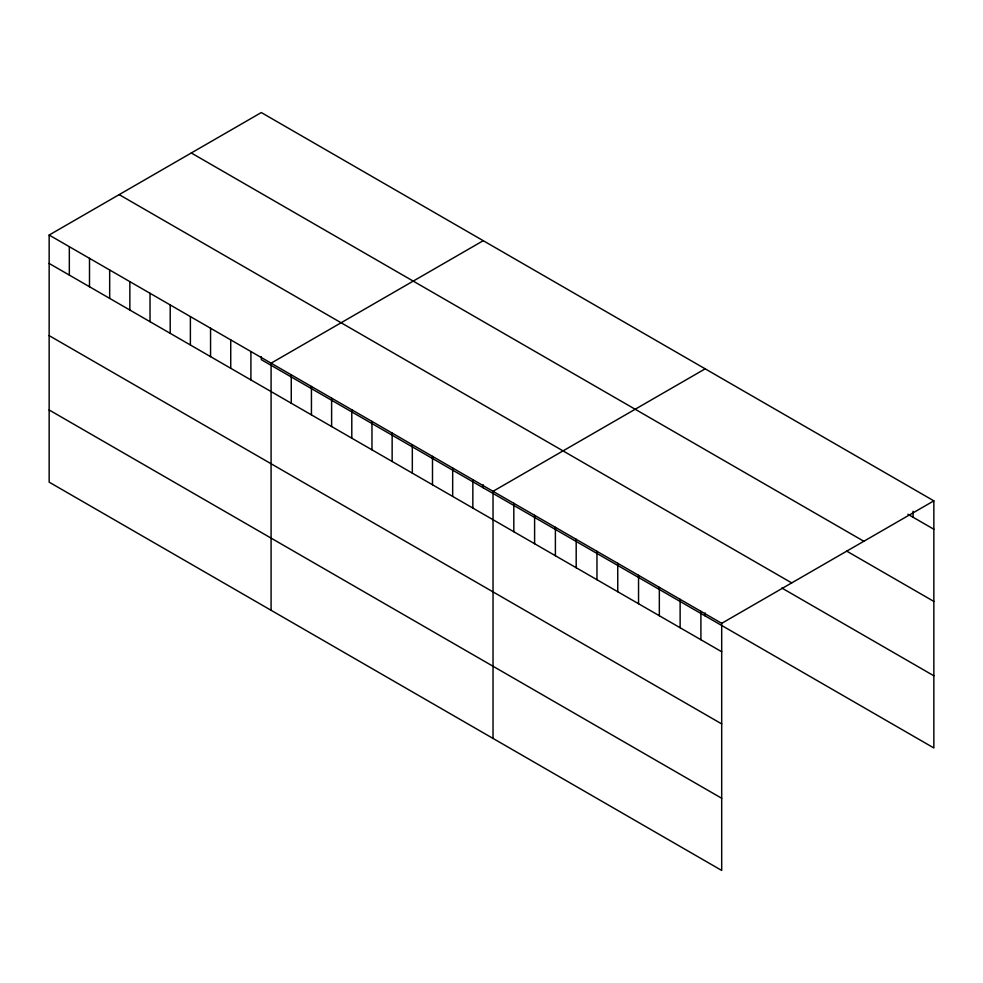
<?xml version="1.0" encoding="UTF-8"?>
<svg xmlns="http://www.w3.org/2000/svg" width="983" height="983" viewBox="0 0 983 983"><rect width="100%" height="100%" fill="white"/><g stroke="black" fill="none" stroke-linecap="round" stroke-linejoin="round"><path stroke-width="1.47" d="M49.15 235.048L721.694 623.333L721.694 870.447L49.15 482.149L49.15 235.048L261.306 112.553L933.85 500.851L933.85 747.952L261.306 359.667L261.306 356.657M483.243 240.688L271.087 363.182L271.087 610.283M705.18 368.834L493.036 491.316L493.036 738.43M721.694 623.333L933.85 500.851M907.862 514.244L933.85 529.247M191.292 152.979L863.836 541.264M846.805 551.168L933.85 601.424M119.164 194.622L791.708 582.907M781.841 588.018L933.85 675.788M49.15 263.444L721.694 651.741M49.15 335.621L721.694 723.906M49.15 409.985L721.694 798.27M913.06 511.271L913.06 517.255M705.18 612.937L705.18 615.936M700.904 611.328L700.904 639.736M680.125 599.335L680.125 627.732M659.335 587.33L659.335 615.727M638.545 575.325L638.545 603.734M617.754 563.32L617.754 591.729M596.964 551.328L596.964 579.724M576.185 539.323L576.185 567.732M555.395 527.318L555.395 555.727M534.605 515.313L534.605 543.722M513.814 503.321L513.814 531.717M483.243 484.791L483.243 487.801M472.848 479.667L472.848 508.076M452.671 468.019L452.671 496.427M432.495 456.37L432.495 484.766M412.319 444.721L412.319 473.118M392.143 433.073L392.143 461.469M371.967 421.424L371.967 449.821M351.791 409.776L351.791 438.172M331.615 398.127L331.615 426.524M311.439 386.479L311.439 414.875M291.263 374.83L291.263 403.227M250.911 351.533L250.911 379.929M230.735 339.885L230.735 368.281M210.559 328.236L210.559 356.632M190.383 316.587L190.383 344.984M170.206 304.939L170.206 333.335M150.03 293.29L150.03 321.687M129.854 281.642L129.854 310.038M109.678 269.993L109.678 298.39M89.502 258.345L89.502 286.741M69.326 246.696L69.326 275.093"/></g></svg>
